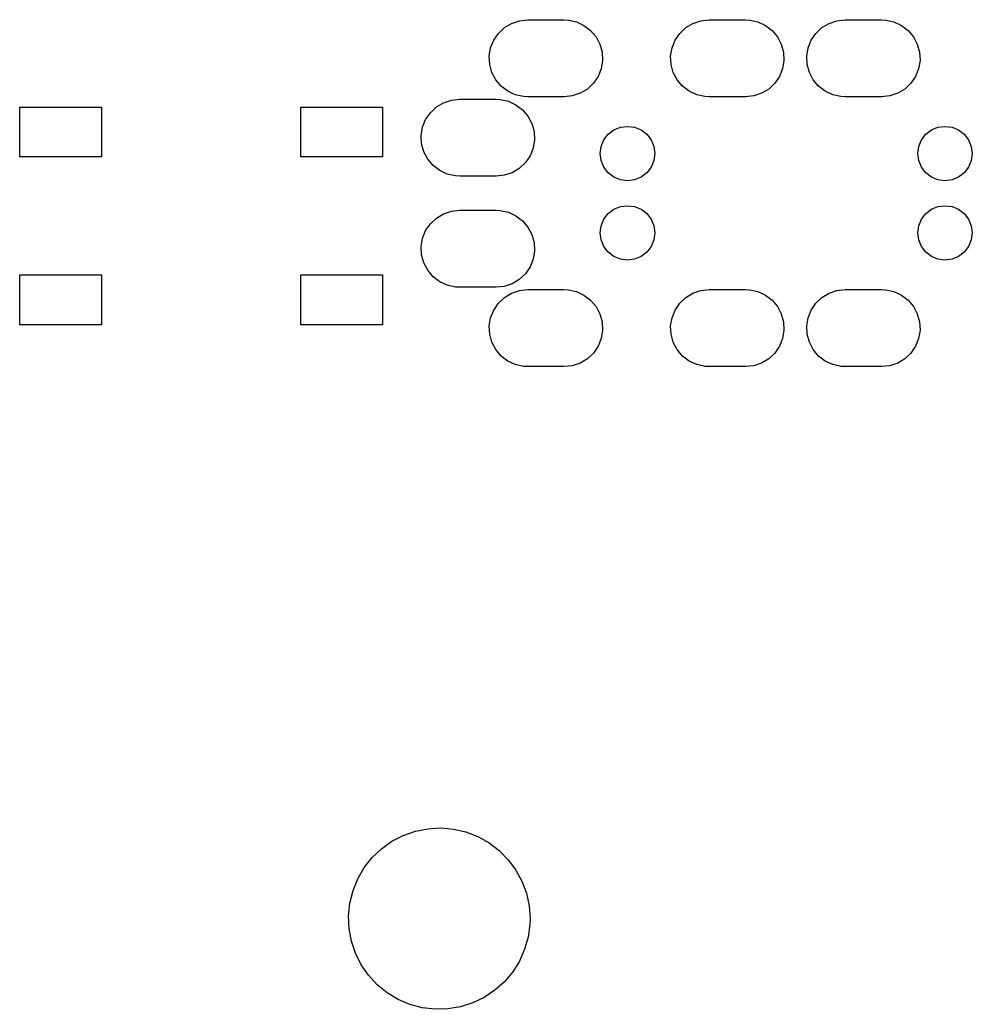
# Model space of a CAD drawing. Extents: x 105.3 to 200.1, y -121.2 to -61.
# Drawn here: x 178.28 to 199.28, y -121.25 to -99.42 of the extents above; entities that cross this region are included whole.
import ezdxf

# ---------------------------------------------------------------- set-up
doc = ezdxf.new("R2010")
doc.units = 0
doc.layers.add('BLACK', color=7, linetype='CONTINUOUS')

msp = doc.modelspace()

# ---------------------------------------------------------------- linework, layer by layer
at = {"layer": 'BLACK', "linetype": 'CONTINUOUS'}
for p, q in [((188.961, -99.598), (189.118, -99.5034)), ((189.118, -99.5034), (189.292, -99.4448)), ((189.292, -99.4448), (189.475, -99.425)), ((189.475, -99.425), (190.275, -99.425)), ((190.275, -99.425), (190.37, -99.4303)), ((190.37, -99.4303), (190.549, -99.4703)), ((190.549, -99.4703), (190.715, -99.5479)), ((192.961, -99.598), (193.118, -99.5034)), ((193.118, -99.5034), (193.292, -99.4448)), ((193.292, -99.4448), (193.475, -99.425)), ((193.475, -99.425), (194.275, -99.425)), ((194.275, -99.425), (194.37, -99.4303)), ((194.37, -99.4303), (194.549, -99.4703)), ((194.549, -99.4703), (194.715, -99.5479)), ((195.961, -99.598), (196.118, -99.5034)), ((196.118, -99.5034), (196.292, -99.4448)), ((196.292, -99.4448), (196.475, -99.425)), ((196.475, -99.425), (197.275, -99.425)), ((197.275, -99.425), (197.37, -99.4303)), ((197.37, -99.4303), (197.549, -99.4703)), ((197.549, -99.4703), (197.715, -99.5479)), ((188.724, -99.876), (188.828, -99.7241)), ((188.828, -99.7241), (188.961, -99.598)), ((190.715, -99.5479), (190.861, -99.6595)), ((190.861, -99.6595), (190.98, -99.7997)), ((192.724, -99.876), (192.828, -99.7241)), ((192.828, -99.7241), (192.961, -99.598)), ((194.715, -99.5479), (194.861, -99.6595)), ((194.861, -99.6595), (194.98, -99.7997)), ((195.724, -99.876), (195.828, -99.7241)), ((195.828, -99.7241), (195.961, -99.598)), ((197.715, -99.5479), (197.861, -99.6595)), ((197.861, -99.6595), (197.98, -99.7997)), ((188.656, -100.046), (188.724, -99.876)), ((190.98, -99.7997), (191.065, -99.9621)), ((192.656, -100.046), (192.724, -99.876)), ((194.98, -99.7997), (195.065, -99.9621)), ((195.656, -100.046), (195.724, -99.876)), ((197.98, -99.7997), (198.065, -99.9621)), ((188.626, -100.228), (188.656, -100.046)), ((191.065, -99.9621), (191.114, -100.139)), ((191.114, -100.139), (191.124, -100.322)), ((192.626, -100.228), (192.656, -100.046)), ((195.065, -99.9621), (195.114, -100.139)), ((195.114, -100.139), (195.124, -100.322)), ((195.626, -100.228), (195.656, -100.046)), ((198.065, -99.9621), (198.114, -100.139)), ((198.114, -100.139), (198.124, -100.322)), ((188.636, -100.411), (188.626, -100.228)), ((191.124, -100.322), (191.094, -100.504)), ((192.636, -100.411), (192.626, -100.228)), ((195.124, -100.322), (195.094, -100.504)), ((195.636, -100.411), (195.626, -100.228)), ((198.124, -100.322), (198.094, -100.504)), ((188.685, -100.588), (188.636, -100.411)), ((188.77, -100.75), (188.685, -100.588)), ((191.094, -100.504), (191.026, -100.674)), ((192.685, -100.588), (192.636, -100.411)), ((192.77, -100.75), (192.685, -100.588)), ((195.094, -100.504), (195.026, -100.674)), ((195.685, -100.588), (195.636, -100.411)), ((195.77, -100.75), (195.685, -100.588)), ((198.094, -100.504), (198.026, -100.674)), ((188.889, -100.891), (188.77, -100.75)), ((191.026, -100.674), (190.922, -100.826)), ((192.889, -100.891), (192.77, -100.75)), ((195.026, -100.674), (194.922, -100.826)), ((195.889, -100.891), (195.77, -100.75)), ((198.026, -100.674), (197.922, -100.826)), ((189.035, -101.002), (188.889, -100.891)), ((189.201, -101.08), (189.035, -101.002)), ((190.789, -100.952), (190.632, -101.047)), ((190.922, -100.826), (190.789, -100.952)), ((193.035, -101.002), (192.889, -100.891)), ((193.201, -101.08), (193.035, -101.002)), ((194.789, -100.952), (194.632, -101.047)), ((194.922, -100.826), (194.789, -100.952)), ((196.035, -101.002), (195.889, -100.891)), ((196.201, -101.08), (196.035, -101.002)), ((197.789, -100.952), (197.632, -101.047)), ((197.922, -100.826), (197.789, -100.952)), ((187.461, -101.348), (187.618, -101.253)), ((187.618, -101.253), (187.792, -101.195)), ((187.792, -101.195), (187.975, -101.175)), ((187.975, -101.175), (188.775, -101.175)), ((188.775, -101.175), (188.87, -101.18)), ((188.87, -101.18), (189.049, -101.22)), ((189.049, -101.22), (189.215, -101.298)), ((189.38, -101.12), (189.201, -101.08)), ((189.475, -101.125), (189.38, -101.12)), ((190.275, -101.125), (189.475, -101.125)), ((190.458, -101.105), (190.275, -101.125)), ((190.632, -101.047), (190.458, -101.105)), ((193.38, -101.12), (193.201, -101.08)), ((193.475, -101.125), (193.38, -101.12)), ((194.275, -101.125), (193.475, -101.125)), ((194.458, -101.105), (194.275, -101.125)), ((194.632, -101.047), (194.458, -101.105)), ((196.38, -101.12), (196.201, -101.08)), ((196.475, -101.125), (196.38, -101.12)), ((197.275, -101.125), (196.475, -101.125)), ((197.458, -101.105), (197.275, -101.125)), ((197.632, -101.047), (197.458, -101.105)), ((178.275, -102.45), (178.275, -101.35)), ((178.275, -101.35), (180.075, -101.35)), ((180.075, -101.35), (180.075, -102.45)), ((184.475, -102.45), (184.475, -101.35)), ((184.475, -101.35), (186.275, -101.35)), ((186.275, -101.35), (186.275, -102.45)), ((187.224, -101.626), (187.328, -101.474)), ((187.328, -101.474), (187.461, -101.348)), ((189.215, -101.298), (189.361, -101.409)), ((189.361, -101.409), (189.48, -101.55)), ((187.156, -101.796), (187.224, -101.626)), ((189.48, -101.55), (189.565, -101.712)), ((187.126, -101.978), (187.156, -101.796)), ((189.565, -101.712), (189.614, -101.889)), ((189.614, -101.889), (189.624, -102.072)), ((191.251, -101.951), (191.375, -101.855)), ((191.375, -101.855), (191.52, -101.795)), ((191.52, -101.795), (191.675, -101.775)), ((191.675, -101.775), (191.83, -101.795)), ((191.83, -101.795), (191.975, -101.855)), ((191.975, -101.855), (192.099, -101.951)), ((198.251, -101.951), (198.375, -101.855)), ((198.375, -101.855), (198.52, -101.795)), ((198.52, -101.795), (198.675, -101.775)), ((198.675, -101.775), (198.83, -101.795)), ((198.83, -101.795), (198.975, -101.855)), ((198.975, -101.855), (199.099, -101.951)), ((187.136, -102.161), (187.126, -101.978)), ((189.624, -102.072), (189.594, -102.254)), ((191.095, -102.22), (191.155, -102.075)), ((191.155, -102.075), (191.251, -101.951)), ((192.099, -101.951), (192.195, -102.075)), ((192.195, -102.075), (192.255, -102.22)), ((198.095, -102.22), (198.155, -102.075)), ((198.155, -102.075), (198.251, -101.951)), ((199.099, -101.951), (199.195, -102.075)), ((199.195, -102.075), (199.255, -102.22)), ((187.185, -102.338), (187.136, -102.161)), ((187.27, -102.5), (187.185, -102.338)), ((189.594, -102.254), (189.526, -102.424)), ((191.075, -102.375), (191.095, -102.22)), ((192.255, -102.22), (192.275, -102.375)), ((198.075, -102.375), (198.095, -102.22)), ((199.255, -102.22), (199.275, -102.375)), ((180.075, -102.45), (178.275, -102.45)), ((186.275, -102.45), (184.475, -102.45)), ((187.389, -102.641), (187.27, -102.5)), ((189.526, -102.424), (189.422, -102.576)), ((191.095, -102.53), (191.075, -102.375)), ((191.155, -102.675), (191.095, -102.53)), ((192.255, -102.53), (192.195, -102.675)), ((192.275, -102.375), (192.255, -102.53)), ((198.095, -102.53), (198.075, -102.375)), ((198.155, -102.675), (198.095, -102.53)), ((199.255, -102.53), (199.195, -102.675)), ((199.275, -102.375), (199.255, -102.53)), ((187.535, -102.752), (187.389, -102.641)), ((187.701, -102.83), (187.535, -102.752)), ((189.289, -102.702), (189.132, -102.797)), ((189.422, -102.576), (189.289, -102.702)), ((191.251, -102.799), (191.155, -102.675)), ((192.195, -102.675), (192.099, -102.799)), ((198.251, -102.799), (198.155, -102.675)), ((199.195, -102.675), (199.099, -102.799)), ((187.88, -102.87), (187.701, -102.83)), ((187.975, -102.875), (187.88, -102.87)), ((188.775, -102.875), (187.975, -102.875)), ((188.958, -102.855), (188.775, -102.875)), ((189.132, -102.797), (188.958, -102.855)), ((191.375, -102.895), (191.251, -102.799)), ((191.52, -102.955), (191.375, -102.895)), ((191.675, -102.975), (191.52, -102.955)), ((191.83, -102.955), (191.675, -102.975)), ((191.975, -102.895), (191.83, -102.955)), ((192.099, -102.799), (191.975, -102.895)), ((198.375, -102.895), (198.251, -102.799)), ((198.52, -102.955), (198.375, -102.895)), ((198.675, -102.975), (198.52, -102.955)), ((198.83, -102.955), (198.675, -102.975)), ((198.975, -102.895), (198.83, -102.955)), ((199.099, -102.799), (198.975, -102.895)), ((187.618, -103.703), (187.792, -103.645)), ((187.792, -103.645), (187.975, -103.625)), ((187.975, -103.625), (188.775, -103.625)), ((188.775, -103.625), (188.87, -103.63)), ((188.87, -103.63), (189.049, -103.67)), ((191.251, -103.701), (191.375, -103.605)), ((191.375, -103.605), (191.52, -103.545)), ((191.52, -103.545), (191.675, -103.525)), ((191.675, -103.525), (191.83, -103.545)), ((191.83, -103.545), (191.975, -103.605)), ((191.975, -103.605), (192.099, -103.701)), ((198.251, -103.701), (198.375, -103.605)), ((198.375, -103.605), (198.52, -103.545)), ((198.52, -103.545), (198.675, -103.525)), ((198.675, -103.525), (198.83, -103.545)), ((198.83, -103.545), (198.975, -103.605)), ((198.975, -103.605), (199.099, -103.701)), ((187.328, -103.924), (187.461, -103.798)), ((187.461, -103.798), (187.618, -103.703)), ((189.049, -103.67), (189.215, -103.748)), ((189.215, -103.748), (189.361, -103.859)), ((189.361, -103.859), (189.48, -104)), ((191.095, -103.97), (191.155, -103.825)), ((191.155, -103.825), (191.251, -103.701)), ((192.099, -103.701), (192.195, -103.825)), ((192.195, -103.825), (192.255, -103.97)), ((198.095, -103.97), (198.155, -103.825)), ((198.155, -103.825), (198.251, -103.701)), ((199.099, -103.701), (199.195, -103.825)), ((199.195, -103.825), (199.255, -103.97)), ((187.156, -104.246), (187.224, -104.076)), ((187.224, -104.076), (187.328, -103.924)), ((189.48, -104), (189.565, -104.162)), ((191.075, -104.125), (191.095, -103.97)), ((192.255, -103.97), (192.275, -104.125)), ((198.075, -104.125), (198.095, -103.97)), ((199.255, -103.97), (199.275, -104.125)), ((187.126, -104.428), (187.156, -104.246)), ((189.565, -104.162), (189.614, -104.339)), ((191.095, -104.28), (191.075, -104.125)), ((191.155, -104.425), (191.095, -104.28)), ((192.255, -104.28), (192.195, -104.425)), ((192.275, -104.125), (192.255, -104.28)), ((198.095, -104.28), (198.075, -104.125)), ((198.155, -104.425), (198.095, -104.28)), ((199.255, -104.28), (199.195, -104.425)), ((199.275, -104.125), (199.255, -104.28)), ((187.136, -104.611), (187.126, -104.428)), ((189.624, -104.522), (189.594, -104.704)), ((189.614, -104.339), (189.624, -104.522)), ((191.251, -104.549), (191.155, -104.425)), ((192.195, -104.425), (192.099, -104.549)), ((198.251, -104.549), (198.155, -104.425)), ((199.195, -104.425), (199.099, -104.549)), ((187.185, -104.788), (187.136, -104.611)), ((189.594, -104.704), (189.526, -104.874)), ((191.375, -104.645), (191.251, -104.549)), ((191.52, -104.705), (191.375, -104.645)), ((191.675, -104.725), (191.52, -104.705)), ((191.83, -104.705), (191.675, -104.725)), ((191.975, -104.645), (191.83, -104.705)), ((192.099, -104.549), (191.975, -104.645)), ((198.375, -104.645), (198.251, -104.549)), ((198.52, -104.705), (198.375, -104.645)), ((198.675, -104.725), (198.52, -104.705)), ((198.83, -104.705), (198.675, -104.725)), ((198.975, -104.645), (198.83, -104.705)), ((199.099, -104.549), (198.975, -104.645)), ((187.27, -104.95), (187.185, -104.788)), ((187.389, -105.091), (187.27, -104.95)), ((189.526, -104.874), (189.422, -105.026)), ((178.275, -106.15), (178.275, -105.05)), ((178.275, -105.05), (180.075, -105.05)), ((180.075, -105.05), (180.075, -106.15)), ((184.475, -106.15), (184.475, -105.05)), ((184.475, -105.05), (186.275, -105.05)), ((186.275, -105.05), (186.275, -106.15)), ((187.535, -105.202), (187.389, -105.091)), ((189.289, -105.152), (189.132, -105.247)), ((189.422, -105.026), (189.289, -105.152)), ((187.701, -105.28), (187.535, -105.202)), ((187.88, -105.32), (187.701, -105.28)), ((187.975, -105.325), (187.88, -105.32)), ((188.775, -105.325), (187.975, -105.325)), ((188.958, -105.305), (188.775, -105.325)), ((189.132, -105.247), (188.958, -105.305)), ((189.118, -105.453), (189.292, -105.395)), ((189.292, -105.395), (189.475, -105.375)), ((189.475, -105.375), (190.275, -105.375)), ((190.275, -105.375), (190.37, -105.38)), ((190.37, -105.38), (190.549, -105.42)), ((193.118, -105.453), (193.292, -105.395)), ((193.292, -105.395), (193.475, -105.375)), ((193.475, -105.375), (194.275, -105.375)), ((194.275, -105.375), (194.37, -105.38)), ((194.37, -105.38), (194.549, -105.42)), ((196.118, -105.453), (196.292, -105.395)), ((196.292, -105.395), (196.475, -105.375)), ((196.475, -105.375), (197.275, -105.375)), ((197.275, -105.375), (197.37, -105.38)), ((197.37, -105.38), (197.549, -105.42)), ((188.828, -105.674), (188.961, -105.548)), ((188.961, -105.548), (189.118, -105.453)), ((190.549, -105.42), (190.715, -105.498)), ((190.715, -105.498), (190.861, -105.609)), ((190.861, -105.609), (190.98, -105.75)), ((192.828, -105.674), (192.961, -105.548)), ((192.961, -105.548), (193.118, -105.453)), ((194.549, -105.42), (194.715, -105.498)), ((194.715, -105.498), (194.861, -105.609)), ((194.861, -105.609), (194.98, -105.75)), ((195.828, -105.674), (195.961, -105.548)), ((195.961, -105.548), (196.118, -105.453)), ((197.549, -105.42), (197.715, -105.498)), ((197.715, -105.498), (197.861, -105.609)), ((197.861, -105.609), (197.98, -105.75)), ((188.656, -105.996), (188.724, -105.826)), ((188.724, -105.826), (188.828, -105.674)), ((190.98, -105.75), (191.065, -105.912)), ((192.656, -105.996), (192.724, -105.826)), ((192.724, -105.826), (192.828, -105.674)), ((194.98, -105.75), (195.065, -105.912)), ((195.656, -105.996), (195.724, -105.826)), ((195.724, -105.826), (195.828, -105.674)), ((197.98, -105.75), (198.065, -105.912)), ((188.626, -106.178), (188.656, -105.996)), ((191.065, -105.912), (191.114, -106.089)), ((192.626, -106.178), (192.656, -105.996)), ((195.065, -105.912), (195.114, -106.089)), ((195.626, -106.178), (195.656, -105.996)), ((198.065, -105.912), (198.114, -106.089)), ((180.075, -106.15), (178.275, -106.15)), ((186.275, -106.15), (184.475, -106.15)), ((188.636, -106.361), (188.626, -106.178)), ((191.124, -106.272), (191.094, -106.454)), ((191.114, -106.089), (191.124, -106.272)), ((192.636, -106.361), (192.626, -106.178)), ((195.124, -106.272), (195.094, -106.454)), ((195.114, -106.089), (195.124, -106.272)), ((195.636, -106.361), (195.626, -106.178)), ((198.124, -106.272), (198.094, -106.454)), ((198.114, -106.089), (198.124, -106.272)), ((188.685, -106.538), (188.636, -106.361)), ((191.094, -106.454), (191.026, -106.624)), ((192.685, -106.538), (192.636, -106.361)), ((195.094, -106.454), (195.026, -106.624)), ((195.685, -106.538), (195.636, -106.361)), ((198.094, -106.454), (198.026, -106.624)), ((188.77, -106.7), (188.685, -106.538)), ((188.889, -106.841), (188.77, -106.7)), ((191.026, -106.624), (190.922, -106.776)), ((192.77, -106.7), (192.685, -106.538)), ((192.889, -106.841), (192.77, -106.7)), ((195.026, -106.624), (194.922, -106.776)), ((195.77, -106.7), (195.685, -106.538)), ((195.889, -106.841), (195.77, -106.7)), ((198.026, -106.624), (197.922, -106.776)), ((189.035, -106.952), (188.889, -106.841)), ((190.789, -106.902), (190.632, -106.997)), ((190.922, -106.776), (190.789, -106.902)), ((193.035, -106.952), (192.889, -106.841)), ((194.789, -106.902), (194.632, -106.997)), ((194.922, -106.776), (194.789, -106.902)), ((196.035, -106.952), (195.889, -106.841)), ((197.789, -106.902), (197.632, -106.997)), ((197.922, -106.776), (197.789, -106.902)), ((189.201, -107.03), (189.035, -106.952)), ((189.38, -107.07), (189.201, -107.03)), ((189.475, -107.075), (189.38, -107.07)), ((190.275, -107.075), (189.475, -107.075)), ((190.458, -107.055), (190.275, -107.075)), ((190.632, -106.997), (190.458, -107.055)), ((193.201, -107.03), (193.035, -106.952)), ((193.38, -107.07), (193.201, -107.03)), ((193.475, -107.075), (193.38, -107.07)), ((194.275, -107.075), (193.475, -107.075)), ((194.458, -107.055), (194.275, -107.075)), ((194.632, -106.997), (194.458, -107.055)), ((196.201, -107.03), (196.035, -106.952)), ((196.38, -107.07), (196.201, -107.03)), ((196.475, -107.075), (196.38, -107.07)), ((197.275, -107.075), (196.475, -107.075)), ((197.458, -107.055), (197.275, -107.075)), ((197.632, -106.997), (197.458, -107.055)), ((186.731, -117.414), (186.997, -117.321)), ((186.997, -117.321), (187.274, -117.266)), ((187.274, -117.266), (187.556, -117.25)), ((187.556, -117.25), (187.838, -117.275)), ((187.838, -117.275), (188.113, -117.338)), ((188.113, -117.338), (188.377, -117.44)), ((186.25, -117.709), (186.48, -117.545)), ((186.48, -117.545), (186.731, -117.414)), ((188.377, -117.44), (188.623, -117.578)), ((188.623, -117.578), (188.848, -117.75)), ((186.046, -117.904), (186.25, -117.709)), ((188.848, -117.75), (189.046, -117.951)), ((185.871, -118.126), (186.046, -117.904)), ((189.046, -117.951), (189.214, -118.178)), ((185.729, -118.37), (185.871, -118.126)), ((189.214, -118.178), (189.348, -118.427)), ((185.623, -118.632), (185.729, -118.37)), ((189.348, -118.427), (189.446, -118.692)), ((185.555, -118.906), (185.623, -118.632)), ((189.446, -118.692), (189.505, -118.968)), ((185.526, -119.187), (185.555, -118.906)), ((189.505, -118.968), (189.525, -119.25)), ((185.537, -119.469), (185.526, -119.187)), ((189.525, -119.25), (189.521, -119.376)), ((185.588, -119.747), (185.537, -119.469)), ((189.521, -119.376), (189.483, -119.656)), ((185.677, -120.015), (185.588, -119.747)), ((189.483, -119.656), (189.407, -119.927)), ((185.804, -120.268), (185.677, -120.015)), ((189.407, -119.927), (189.293, -120.186)), ((189.293, -120.186), (189.143, -120.426)), ((185.964, -120.5), (185.804, -120.268)), ((189.143, -120.426), (188.961, -120.642)), ((186.156, -120.708), (185.964, -120.5)), ((188.961, -120.642), (188.751, -120.83)), ((186.375, -120.886), (186.156, -120.708)), ((186.617, -121.032), (186.375, -120.886)), ((188.751, -120.83), (188.516, -120.987)), ((186.877, -121.142), (186.617, -121.032)), ((188.261, -121.11), (187.992, -121.195)), ((188.516, -120.987), (188.261, -121.11)), ((187.15, -121.215), (186.877, -121.142)), ((187.431, -121.248), (187.15, -121.215)), ((187.713, -121.241), (187.431, -121.248)), ((187.992, -121.195), (187.713, -121.241))]:
    msp.add_line(p, q, dxfattribs=at)

doc.saveas('drawing.dxf')
